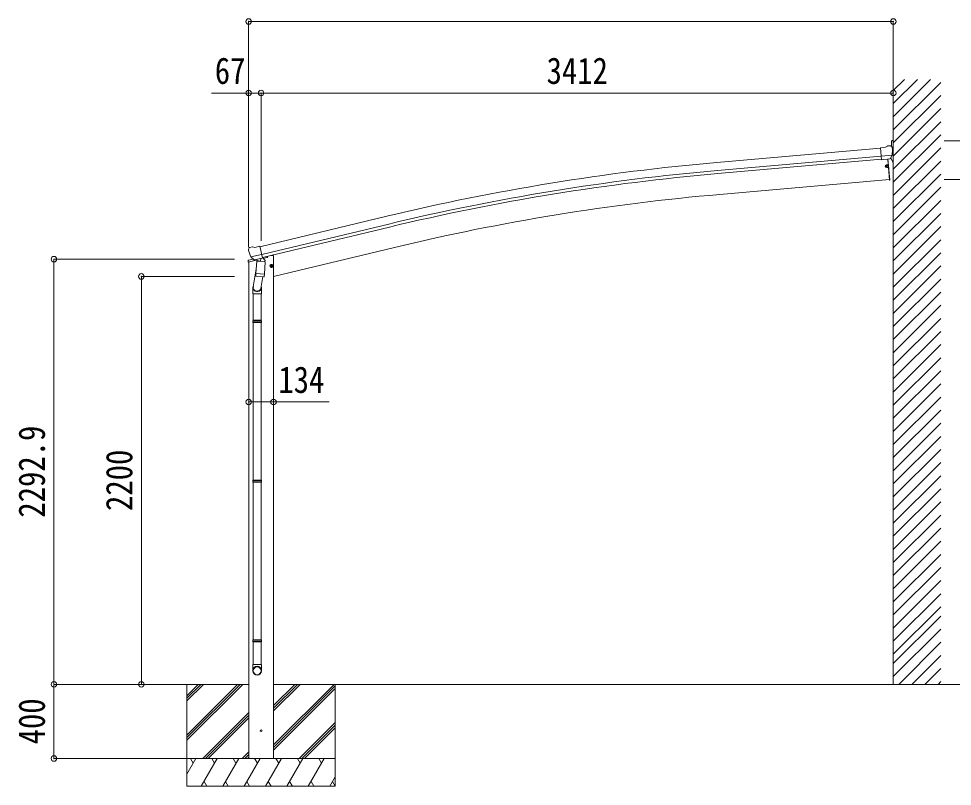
# Model space of a CAD drawing. Units: millimetres at full size. Extents: x -8385 to 8479, y -5853 to 5787.
# Drawn here: x 620 to 5659, y -3752 to 388 of the extents above; entities that cross this region are included whole.
import ezdxf
from ezdxf.enums import TextEntityAlignment as Align

# ---------------------------------------------------------------- set-up
doc = ezdxf.new("R2010")
doc.units = ezdxf.units.MM
doc.header["$LTSCALE"] = 30
doc.header["$PDMODE"] = 32
doc.header["$PDSIZE"] = 30
for name, color, linetype, lineweight in [('0-0_0', 7, 'Continuous', 9), ('0-1_本体', 4, 'Continuous', 9), ('0-2_部品', 7, 'Continuous', 9), ('0-A_寸法', 6, 'Continuous', 9), ('0-E_DET2', 7, 'Continuous', 9)]:
    doc.layers.add(name, color=color, linetype=linetype, lineweight=lineweight)
doc.styles.add('ＭＳ ゴシック', font='')
doc.styles.get('ＭＳ ゴシック').set_extended_font_data('MS Gothic')

msp = doc.modelspace()

# ---------------------------------------------------------------- linework, layer by layer
at = {"layer": '0-0_0'}
for p, q in [((1479.08, -3202.12), (1861.36, -3202.12)), ((1528.36, -3202.12), (1528.36, -3752.12)), ((1528.36, -3475.48), (1801.73, -3202.12)), ((1528.36, -3489.62), (1815.87, -3202.12)), ((1528.36, -3503.76), (1830.01, -3202.12)), ((1528.36, -3263.34), (1589.59, -3202.12)), ((1528.36, -3277.49), (1603.74, -3202.12)), ((1528.36, -3291.63), (1617.88, -3202.12)), ((1995.36, -3528.98), (2322.23, -3202.12)), ((1995.36, -3345.13), (2138.38, -3202.12)), ((1995.36, -3316.84), (2110.09, -3202.12)), ((1995.36, -3330.99), (2124.24, -3202.12)), ((1995.36, -3202.12), (5654.45, -3202.12)), ((1995.36, -3543.12), (2328.36, -3210.12)), ((1995.36, -3557.26), (2328.36, -3224.26)), ((2328.36, -3202.12), (2328.36, -3752.12)), ((1613.86, -3602.12), (1861.36, -3354.61)), ((1628, -3602.12), (1861.36, -3368.75)), ((1642.14, -3602.12), (1861.36, -3382.89)), ((2134.36, -3602.12), (2328.36, -3408.11)), ((2148.5, -3602.12), (2328.36, -3422.25)), ((2162.64, -3602.12), (2328.36, -3436.39)), ((1825.99, -3602.12), (1861.36, -3566.74)), ((2328.36, -3602.12), (1528.36, -3602.12)), ((1528.36, -3685.95), (1576.77, -3602.12)), ((1561.76, -3628.1), (1546.76, -3602.12)), ((1605.63, -3752.12), (1692.23, -3602.12)), ((1677.23, -3628.1), (1662.23, -3602.12)), ((1721.1, -3752.12), (1807.7, -3602.12)), ((1792.7, -3628.1), (1777.7, -3602.12)), ((1836.57, -3752.12), (1923.17, -3602.12)), ((1840.13, -3602.12), (1861.36, -3580.88)), ((1854.27, -3602.12), (1861.36, -3595.03)), ((1908.17, -3628.1), (1893.17, -3602.12)), ((1952.04, -3752.12), (2038.64, -3602.12)), ((2023.64, -3628.1), (2008.64, -3602.12)), ((2067.51, -3752.12), (2154.11, -3602.12)), ((2124.11, -3602.12), (2139.11, -3628.1)), ((2182.98, -3752.12), (2269.58, -3602.12)), ((2254.58, -3628.1), (2239.58, -3602.12)), ((1620.63, -3726.14), (1635.63, -3752.12)), ((1736.1, -3726.14), (1751.1, -3752.12)), ((1851.57, -3726.14), (1866.57, -3752.12)), ((1967.04, -3726.14), (1982.04, -3752.12)), ((2082.51, -3726.14), (2097.51, -3752.12)), ((2197.98, -3726.14), (2212.98, -3752.12)), ((2298.45, -3752.12), (2328.36, -3700.31)), ((2313.45, -3726.14), (2328.45, -3752.12)), ((1528.36, -3752.12), (2328.36, -3752.12))]:
    msp.add_line(p, q, dxfattribs=at)
at = {"layer": '0-1_本体'}
for p, q in [((4387.91, -387.41), (5270.75, -310.17)), ((4391.68, -430.42), (5274.89, -353.14)), ((4393.14, -447.19), (5276.51, -369.89)), ((1921.48, -842.06), (2607.13, -677.45)), ((1931.55, -884.04), (2617.21, -719.42)), ((1935.48, -900.4), (2621.14, -735.79)), ((1995.36, -1002.24), (2647.84, -845.6)), ((1995.36, -889.12), (1982.5, -889.12)), ((1995.36, -889.12), (1995.36, -3602.12)), ((1861.36, -924.37), (1861.36, -3602.12))]:
    msp.add_line(p, q, dxfattribs=at)
msp.add_lwpolyline([(5310.4, -369.72), (5320.01, -479.55), (4403.32, -559.73)], dxfattribs=at)
for centre, radius, start, end in [((5448.95, -12514.08), 12173, 95.00044, 103.50044), ((5448.95, -12514.08), 12129.83, 95.00044, 103.50044), ((5448.95, -12514.08), 12113, 95.00044, 103.50044), ((5449, -12514.09), 12000, 94.99907, 103.49907)]:
    msp.add_arc(centre, radius, start, end, dxfattribs=at)
at = {"layer": '0-2_部品'}
for p, q in [((5297.3, -305.72), (5308.96, -298.85)), ((5323.85, -297.13), (5310.2, -298.45)), ((5330.88, -296.46), (5323.85, -297.13)), ((5333.04, -302.8), (5327.51, -298.25)), ((5330.88, -271.8), (5330.88, -296.46)), ((5297.3, -305.72), (5270.76, -308.27)), ((5276.98, -372.88), (5270.76, -308.27)), ((5333.97, -347.69), (5275.1, -353.36)), ((5322.89, -367.27), (5333.66, -348.24)), ((5334.12, -304.84), (5334.25, -306.18)), ((5286.93, -371.92), (5276.98, -372.88)), ((5313.2, -399.79), (5303.24, -400.66)), ((5304.3, -412.75), (5303.4, -402.52)), ((5311.37, -367.32), (5310.37, -367.41)), ((5320.51, -368.69), (5312.81, -369.43)), ((5314.02, -397.71), (5313.03, -397.79)), ((5314.2, -399.7), (5313.2, -399.79)), ((5329.41, -365.92), (5323.32, -366.5)), ((5329.41, -365.92), (5336.85, -386.35)), ((5298.73, -408.08), (5308.97, -407.18)), ((5303.15, -406.49), (5303.04, -405.24)), ((5314.42, -413.73), (5304.46, -414.61)), ((5305, -406.93), (5306.24, -406.82)), ((5315.42, -413.65), (5314.42, -413.73)), ((5315.59, -415.64), (5314.6, -415.73)), ((1863.96, -848.12), (1860.1, -854.41)), ((1867.05, -845.87), (1880.23, -842.71)), ((1894.79, -845.38), (1881.53, -842.68)), ((1894.79, -845.38), (1920.72, -839.16)), ((1859.74, -856.69), (1860.01, -857.84)), ((1873.79, -897), (1931.3, -883.19)), ((1890.64, -911.91), (1874.27, -897.42)), ((1895.72, -912.01), (1932.42, -903.19)), ((1926.47, -905.02), (1925.45, -919.62)), ((1932.42, -903.19), (1933.95, -902.83)), ((1935.51, -900.72), (1936.45, -900.79)), ((1936.45, -900.79), (1949.76, -916.1)), ((1940.44, -905.38), (1959.33, -900.85)), ((1963.16, -892.68), (1963.16, -895.99)), ((1858.61, -925.03), (1901.31, -914.78)), ((1858.61, -918.14), (1858.61, -925.03)), ((1887.12, -908.93), (1860.91, -915.22)), ((1893.35, -912.48), (1900.87, -910.67)), ((1894.19, -912.37), (1895.72, -912.01)), ((1897.56, -912.23), (1897.5, -912.97)), ((1898.26, -914.01), (1924.08, -920.45)), ((1905.18, -919.36), (1900.5, -986.2)), ((1950.87, -922.56), (1905.18, -919.36)), ((1906.95, -916.18), (1906.72, -919.47)), ((1946.19, -989.39), (1950.87, -922.56)), ((1949.76, -916.1), (1949.32, -922.45)), ((1974.74, -948.05), (1994.19, -943.39)), ((1979.3, -940.28), (1977.17, -947.47)), ((1986.6, -938.52), (1979.3, -940.28)), ((1986.8, -955.44), (1982.13, -936)), ((1991.76, -943.97), (1986.6, -938.52)), ((1989.63, -951.16), (1991.76, -943.97)), ((1902.24, -961.43), (1886.32, -1058.69)), ((1899.65, -998.67), (1900.52, -986.2)), ((1900.04, -1000.02), (1900.04, -1000.02)), ((1946.19, -989.39), (1900.5, -986.2)), ((1901.49, -1000.8), (1943.19, -1003.72)), ((1937.76, -1003.34), (1927.03, -1068.01)), ((1946.18, -989.39), (1945.29, -1002.09)), ((1884.17, -1095.85), (1884.17, -1061.5)), ((1930.17, -1095.85), (1884.17, -1095.85)), ((1886.17, -1095.85), (1886.17, -1238.76)), ((1928.17, -1095.85), (1928.17, -1238.76)), ((1930.17, -1061.2), (1930.17, -1095.85)), ((1884.17, -1240.76), (1885.17, -1238.76)), ((1930.17, -1240.76), (1884.17, -1240.76)), ((1930.17, -1248.76), (1884.17, -1248.76)), ((1929.17, -1238.76), (1885.17, -1238.76)), ((1929.17, -1250.76), (1885.17, -1250.76)), ((1886.17, -1250.76), (1886.17, -2100.14)), ((1928.17, -1250.76), (1928.17, -2100.14)), ((1930.17, -1240.76), (1929.17, -1238.76)), ((1930.17, -1248.76), (1929.17, -1250.76)), ((1930.17, -1240.76), (1930.17, -1248.76)), ((1884.17, -2102.14), (1885.17, -2100.14)), ((1930.17, -2102.14), (1884.17, -2102.14)), ((1930.17, -2110.14), (1884.17, -2110.14)), ((1929.17, -2100.14), (1885.17, -2100.14)), ((1929.17, -2112.14), (1885.17, -2112.14)), ((1886.17, -2112.14), (1886.17, -2961.51)), ((1928.17, -2112.14), (1928.17, -2961.51)), ((1930.17, -2102.14), (1929.17, -2100.14)), ((1930.17, -2110.14), (1929.17, -2112.14)), ((1930.17, -2102.14), (1930.17, -2110.14)), ((1884.17, -2963.51), (1885.17, -2961.51)), ((1930.17, -2963.51), (1884.17, -2963.51)), ((1930.17, -2971.51), (1884.17, -2971.51)), ((1929.17, -2961.51), (1885.17, -2961.51)), ((1930.17, -2963.51), (1929.17, -2961.51)), ((1930.17, -2971.51), (1929.17, -2973.51)), ((1930.17, -2963.51), (1930.17, -2971.51)), ((1929.17, -2973.51), (1885.17, -2973.51)), ((1886.17, -2973.51), (1886.17, -3095.06)), ((1928.17, -2973.51), (1928.17, -3095.06)), ((1884.17, -3129.2), (1884.17, -3095.06)), ((1930.17, -3095.06), (1884.17, -3095.06)), ((1930.17, -3129.2), (1930.17, -3095.06))]:
    msp.add_line(p, q, dxfattribs=at)
for points in [[(5339.18, -387.79), (5339.18, -269.15), (5333.53, -269.15)], [(5334.04, -347.05), (5333.76, -348.04), (5333.66, -348.24)], [(5286.93, -371.92), (5287.21, -371.99), (5312.56, -369.55), (5312.81, -369.43)], [(5310.37, -367.41), (5313.2, -399.79), (5314.42, -413.73), (5320.44, -482.47)], [(5311.37, -367.32), (5321.43, -482.38), (5320.44, -482.47)], [(5302.6, -407.14), (5301.36, -407.25), (5301.46, -408.45), (5302.71, -408.34)], [(5303.04, -405.24), (5304.24, -405.14), (5304.35, -406.38)], [(5304.55, -408.78), (5304.66, -410.02), (5303.46, -410.13), (5303.36, -408.88)], [(5306.24, -406.82), (5306.34, -408.02), (5305.1, -408.13)], [(1926.15, -904.6), (1935.88, -902.27), (1920.72, -839.16)], [(1873.52, -896.42), (1874.11, -897.27), (1874.27, -897.42)], [(1926.15, -904.6), (1925.92, -904.76), (1901.15, -910.7), (1900.87, -910.67)], [(1977.17, -947.47), (1982.33, -952.92), (1989.63, -951.16)], [(1884.17, -1240.76), (1884.17, -1248.76), (1885.17, -1250.76)], [(1884.17, -2102.14), (1884.17, -2110.14), (1885.17, -2112.14)], [(1884.17, -2963.51), (1884.17, -2971.51), (1885.17, -2973.51)]]:
    msp.add_lwpolyline(points, dxfattribs=at)
for centre, radius in [((5303.85, -407.63), 4.74), ((5303.85, -407.63), 2.25), ((5306.5, -409.86), 0.25), ((1984.46, -945.72), 8.5), ((1984.46, -945.72), 7.7), ((1984.46, -945.72), 6.5)]:
    msp.add_circle(centre, radius, dxfattribs=at)
at = {"layer": '0-2_部品', "color": 4}
msp.add_circle((1928.36, -3452.12), 4.5, dxfattribs=at)
at = {"layer": '0-2_部品'}
for centre, radius, start, end in [((5310.49, -301.43), 3, 95.5, 120.5), ((5324.33, -302.11), 5, 50.50648, 95.49352), ((5333.53, -271.8), 2.65, 90, 180), ((5132.78, -325.58), 202.4, 353.9085, 5.5), ((5303.85, -407.63), 7, 95, 275), ((5339.43, -385.41), 2.75, 200, 257.02926), ((5338.88, -387.8), 0.3, 257.08362, 0.08005), ((5302.55, -406.54), 0.6, 275, 5), ((5302.76, -408.93), 0.6, 5, 95), ((5304.94, -406.33), 0.6, 185, 275), ((5305.15, -408.73), 0.6, 95, 185), ((1868.22, -850.73), 5, 103.5, 148.5), ((1880.94, -845.62), 3, 78.5, 103.5), ((2056.82, -810.6), 202.4, 193.5, 205.09125), ((1927.07, -905.1), 0.604, 100.59842, 172.20595), ((1933.84, -902.34), 0.5, 283.5, 318.76246), ((1958.16, -895.99), 5, 283.5, 0), ((1861.61, -918.14), 3, 103.5, 180), ((1894.07, -911.89), 0.5, 248.23754, 283.5), ((1897.06, -912.2), 0.5, 356, 103.5), ((1898.5, -913.04), 1, 176, 256), ((1924.43, -919.48), 1.03, 250.03897, 351.96569), ((1901.59, -998.84), 1.95, 175.04017, 217.47766), ((1901.63, -998.81), 2, 217.40962, 266), ((1943.33, -1001.72), 2, 266, 349.46843), ((1914.17, -1061.5), 30, 177.45142, 180)]:
    msp.add_arc(centre, radius, start, end, dxfattribs=at)
for centre, major_axis, ratio, start_param, end_param in [((5338.41, -300.75), (-15.38, 3.31), 0.101033, 5.9751426, 5.9753737), ((5331.13, -305.12), (2.72, -1.29), 0.997474, 0.5366567, 1.3225652), ((5320.22, -365.7), (1.64, -2.52), 0.997631, 5.8041905, 5.8929484), ((5320.15, -365.59), (-3.51, 2.14), 0.650902, 2.1145521, 2.1873627), ((5320.28, -365.79), (1.64, -2.52), 0.997631, 5.965759, 6.7621801), ((1862.66, -855.98), (-1.57, -2.57), 0.99628, 4.712389, 5.4996506), ((1892.63, -909.66), (-0.73, -2.92), 0.997631, 5.8041905, 6.6006116), ((1892.69, -909.43), (2.63, 3.16), 0.650902, 4.0958226, 4.1686332), ((1892.66, -909.56), (-0.73, -2.92), 0.997631, 0.3902369, 0.4789948), ((1907.17, -1061.2), (23, 0), 0.996195, 2.5560258, 6.5663028), ((1907.17, -1061.2), (21, 0), 0.996195, 2.9349147, 5.9512394), ((1907.17, -3127.46), (-23, 0), 0.996195, 3.1415927, 6.2831853), ((1907.17, -3129.2), (-23, 0), 0.996195, 3.1415927, 6.2831853), ((1907.17, -3129.2), (0, -23.43), 0.981806, 4.712389, 7.8539816)]:
    msp.add_ellipse(centre, major_axis=major_axis, ratio=ratio, start_param=start_param, end_param=end_param, dxfattribs=at)
msp.add_ellipse((1907.17, -3129.2), major_axis=(21, 0), ratio=0.996195, dxfattribs=at)
at = {"layer": '0-A_寸法'}
for p, q in [((1861.16, 373.06), (1861.16, -844.51)), ((5340.18, 373.06), (1861.16, 373.06)), ((5340.18, 373.06), (5340.18, -223.03)), ((1861.16, -12.84), (1661.16, -12.84)), ((1861.16, -12.84), (1861.16, -214.12)), ((1928.16, -12.84), (1861.16, -12.84)), ((1928.16, -12.84), (1928.16, -809.62)), ((5340.18, -12.84), (1928.16, -12.84)), ((5340.18, -12.84), (5340.18, -214.12)), ((6678.21, -271.12), (5613.84, -271.12)), ((6107.72, -479.47), (5613.84, -479.47)), ((810.52, -3202.12), (810.52, -909.23)), ((810.52, -909.23), (1785.01, -909.23)), ((1282.15, -1002.14), (1785.01, -1002.14)), ((1282.15, -3202.12), (1282.15, -1002.14)), ((1861.36, -1679.24), (1995.36, -1679.24)), ((1995.36, -1679.24), (2295.36, -1679.24)), ((810.52, -3202.12), (1528.36, -3202.12)), ((810.52, -3202.12), (1528.36, -3202.12)), ((810.52, -3202.12), (810.52, -3602.12)), ((1282.15, -3202.12), (1785.01, -3202.12)), ((6107.72, -3202.12), (5613.84, -3202.12)), ((810.52, -3602.12), (1528.36, -3602.12))]:
    msp.add_line(p, q, dxfattribs=at)
for p in [(1861.16, 373.06), (5340.18, 373.06), (1861.16, -12.84), (1928.16, -12.84), (5340.18, -12.84), (810.52, -909.23), (1282.15, -1002.14), (1861.36, -1679.24), (1995.36, -1679.24), (810.52, -3202.12), (1282.15, -3202.12), (810.52, -3602.12)]:
    msp.add_point(p, dxfattribs=at)
at = {"layer": '0-E_DET2'}
for p, q in [((5340.18, 60.25), (5340.18, -3202.12)), ((5340.18, -140.63), (5541.06, 60.25)), ((5340.18, -69.92), (5470.35, 60.25)), ((5340.18, 0.79), (5399.64, 60.25)), ((5340.18, -211.35), (5596.16, 44.64)), ((5340.18, -282.06), (5596.16, -26.07)), ((5340.18, -352.77), (5596.16, -96.79)), ((5340.18, -423.48), (5596.16, -167.5)), ((5340.18, -494.19), (5596.16, -238.21)), ((5340.18, -564.9), (5596.16, -308.92)), ((5340.18, -635.61), (5596.16, -379.63)), ((5340.18, -706.32), (5596.16, -450.34)), ((5340.18, -777.03), (5596.16, -521.05)), ((5340.18, -847.74), (5596.16, -591.76)), ((5340.18, -918.45), (5596.16, -662.47)), ((5340.18, -989.16), (5596.16, -733.18)), ((5340.18, -1059.87), (5596.16, -803.89)), ((5340.18, -1130.58), (5596.16, -874.6)), ((5340.18, -1201.29), (5596.16, -945.31)), ((5340.18, -1272.01), (5596.16, -1016.02)), ((5340.18, -1342.72), (5596.16, -1086.73)), ((5340.18, -1413.43), (5596.16, -1157.45)), ((5340.18, -1484.14), (5596.16, -1228.16)), ((5340.18, -1554.85), (5596.16, -1298.87)), ((5340.18, -1625.56), (5596.16, -1369.58)), ((5340.18, -1696.27), (5596.16, -1440.29)), ((5340.18, -1766.98), (5596.16, -1511)), ((5340.18, -1837.69), (5596.16, -1581.71)), ((5340.18, -1908.4), (5596.16, -1652.42)), ((5340.18, -1979.11), (5596.16, -1723.13)), ((5340.18, -2049.82), (5596.16, -1793.84)), ((5340.18, -2120.53), (5596.16, -1864.55)), ((5340.18, -2191.24), (5596.16, -1935.26)), ((5340.18, -2261.95), (5596.16, -2005.97)), ((5340.18, -2332.67), (5596.16, -2076.68)), ((5340.18, -2403.38), (5596.16, -2147.4)), ((5340.18, -2474.09), (5596.16, -2218.11)), ((5340.18, -2544.8), (5596.16, -2288.82)), ((5340.18, -2615.51), (5596.16, -2359.53)), ((5340.18, -2686.22), (5596.16, -2430.24)), ((5340.18, -2756.93), (5596.16, -2500.95)), ((5340.18, -2827.64), (5596.16, -2571.66)), ((5340.18, -2898.35), (5596.16, -2642.37)), ((5340.18, -2969.06), (5596.16, -2713.08)), ((5340.18, -3039.77), (5596.16, -2783.79)), ((5340.18, -3089.77), (5596.16, -2833.79)), ((5340.18, -3160.48), (5596.16, -2904.5)), ((5369.26, -3202.12), (5596.16, -2975.21)), ((5439.97, -3202.12), (5596.16, -3045.92)), ((5510.68, -3202.12), (5596.16, -3116.63)), ((5581.39, -3202.12), (5596.16, -3187.34))]:
    msp.add_line(p, q, dxfattribs=at)

# ---------------------------------------------------------------- texts
at = {"layer": '0-A_寸法', "color": 7, "style": 'ＭＳ ゴシック', "width": 0.85}
for s, p in [('67', (1678.66, -6.84)), ('3412', (3469.17, -6.84)), ('134', (2021.61, -1673.24))]:
    msp.add_text(s, height=143, dxfattribs=at).set_placement(p, align=Align.BOTTOM_LEFT)
for s, p in [('2292.9', (804.52, -2303.17)), ('2200', (1276.15, -2267.13)), ('400', (804.52, -3525.87))]:
    msp.add_text(s, height=143, rotation=90, dxfattribs=at).set_placement(p, align=Align.BOTTOM_LEFT)

doc.saveas('drawing.dxf')
